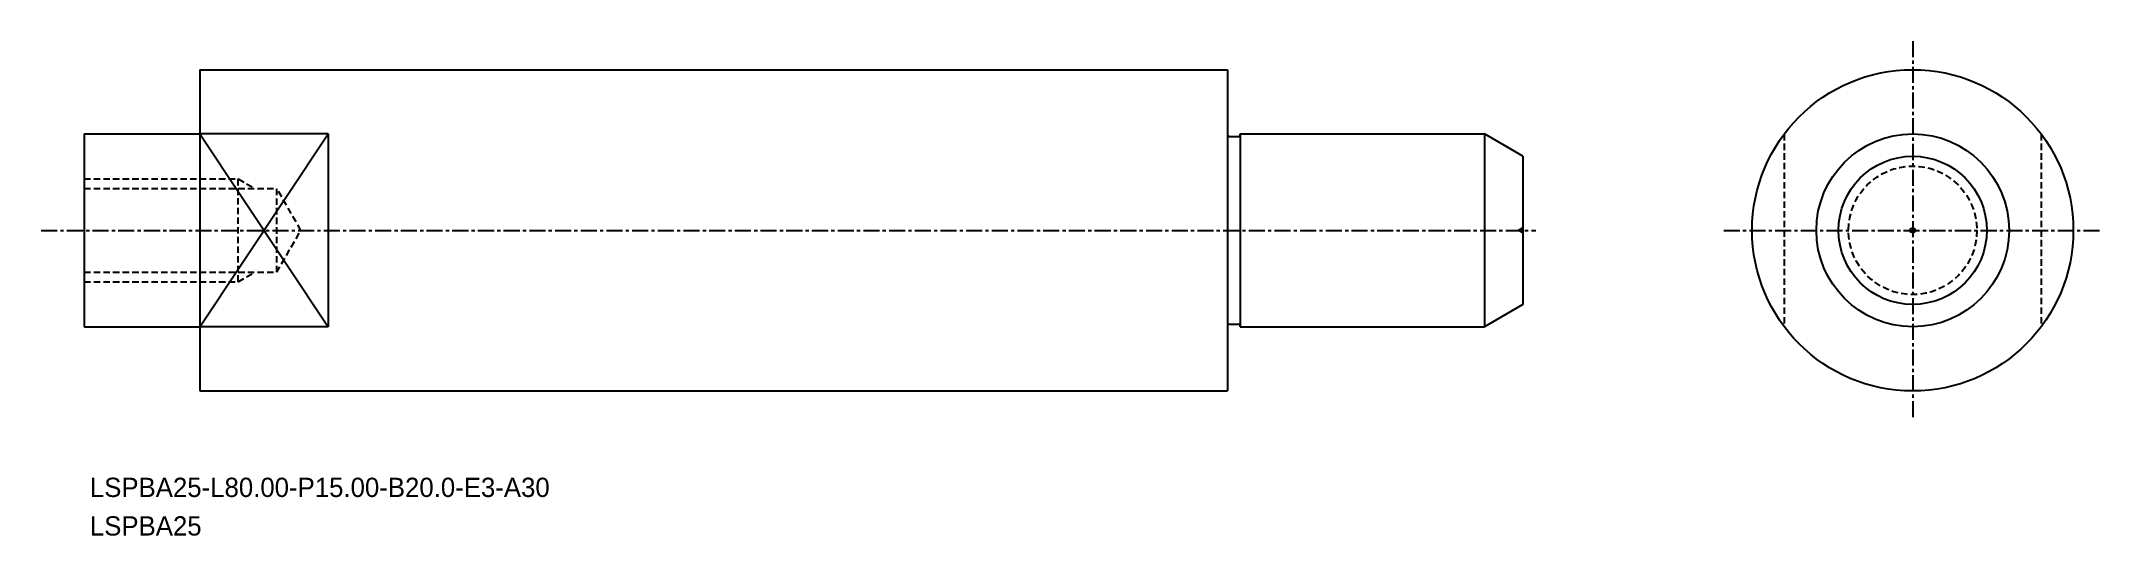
# Model space of a CAD drawing. Extents: x -1244 to -1083, y -667 to -629.
import ezdxf

# ---------------------------------------------------------------- set-up
doc = ezdxf.new("R2010")
doc.units = 0
doc.linetypes.add('CENTER', pattern=[2, 1.25, -0.25, 0.25, -0.25])
doc.linetypes.add('DASHED', pattern=[0.75, 0.5, -0.25])
doc.layers.get('0').update_dxf_attribs({"linetype": 'CONTINUOUS'})
doc.layers.add('CENTER', color=1, linetype='CENTER')

msp = doc.modelspace()

# ---------------------------------------------------------------- linework, layer by layer
at = {"color": 7, "linetype": 'CONTINUOUS'}
for p, q in [((-1231.42, -631.2), (-1151.42, -631.2)), ((-1151.42, -636.19), (-1151.42, -636.2)), ((-1151.22, -636.4), (-1150.62, -636.4)), ((-1150.42, -636.2), (-1131.42, -636.2)), ((-1150.42, -636.2), (-1150.42, -636.2)), ((-1151.42, -651.21), (-1151.42, -651.2)), ((-1151.22, -651), (-1150.62, -651)), ((-1150.42, -651.2), (-1150.42, -651.2)), ((-1150.42, -651.2), (-1131.42, -651.2)), ((-1231.42, -656.2), (-1151.42, -656.2))]:
    msp.add_line(p, q, dxfattribs=at)
for p, q in [((-1231.42, -631.2), (-1231.42, -656.2)), ((-1151.42, -631.2), (-1151.42, -656.2)), ((-1240.42, -636.2), (-1240.42, -651.2)), ((-1240.42, -636.2), (-1231.42, -636.2)), ((-1221.42, -636.2), (-1231.42, -636.2)), ((-1221.42, -636.2), (-1221.42, -651.2)), ((-1150.42, -636.2), (-1150.42, -651.2)), ((-1128.42, -637.93), (-1131.42, -636.2)), ((-1128.42, -649.47), (-1131.42, -651.2)), ((-1240.42, -651.2), (-1231.42, -651.2)), ((-1221.42, -651.2), (-1231.42, -651.2))]:
    msp.add_line(p, q)
at = {"color": 3}
for p, q in [((-1231.42, -651.2), (-1221.42, -636.2)), ((-1231.42, -636.2), (-1221.42, -651.2)), ((-1128.42, -643.51), (-1128.76, -643.7)), ((-1128.42, -643.89), (-1128.76, -643.7))]:
    msp.add_line(p, q, dxfattribs=at)
at = {"linetype": 'CONTINUOUS'}
for p, q in [((-1131.42, -636.2), (-1131.42, -651.2)), ((-1128.42, -637.93), (-1128.42, -649.47))]:
    msp.add_line(p, q, dxfattribs=at)
at = {"color": 3, "linetype": 'DASHED'}
for p, q in [((-1108.08, -636.2), (-1108.08, -651.2)), ((-1088.08, -636.2), (-1088.08, -651.2)), ((-1240.42, -639.7), (-1228.42, -639.7)), ((-1228.42, -639.7), (-1227.14, -640.44)), ((-1228.42, -647.7), (-1228.42, -639.7)), ((-1240.42, -640.44), (-1225.42, -640.44)), ((-1225.42, -646.96), (-1225.42, -640.44)), ((-1223.54, -643.7), (-1225.42, -640.44)), ((-1225.42, -646.96), (-1223.54, -643.7)), ((-1240.42, -646.96), (-1225.42, -646.96)), ((-1240.42, -647.7), (-1228.42, -647.7)), ((-1228.42, -647.7), (-1227.14, -646.96))]:
    msp.add_line(p, q, dxfattribs=at)
at = {"linetype": 'CONTINUOUS'}
msp.add_circle((-1098.08, -643.7), 12.5, dxfattribs=at)
for radius in [7.5, 5.77, 0.192]:
    msp.add_circle((-1098.08, -643.7), radius)
at = {"color": 3, "linetype": 'DASHED'}
msp.add_circle((-1098.08, -643.7), 5, dxfattribs=at)
at = {"color": 7, "linetype": 'CONTINUOUS'}
for centre, start, end in [((-1151.22, -636.2), 180, 270), ((-1150.62, -636.2), 270, 0), ((-1151.22, -651.2), 90, 180), ((-1150.62, -651.2), 0, 90)]:
    msp.add_arc(centre, 0.2, start, end, dxfattribs=at)
msp.add_point((-1240.42, -643.7), dxfattribs=at)
at = {"layer": 'CENTER', "color": 1, "linetype": 'CENTER'}
for p, q in [((-1098.08, -628.98), (-1098.08, -658.41)), ((-1243.76, -643.7), (-1127.42, -643.7)), ((-1112.79, -643.7), (-1083.36, -643.7))]:
    msp.add_line(p, q, dxfattribs=at)

# ---------------------------------------------------------------- texts
for s, p in [('LSPBA25-L80.00-P15.00-B20.0-E3-A30', (-1239.97, -664.45)), ('LSPBA25', (-1239.97, -667.45))]:
    msp.add_text(s, height=1.5).set_placement(p)

doc.saveas('drawing.dxf')
